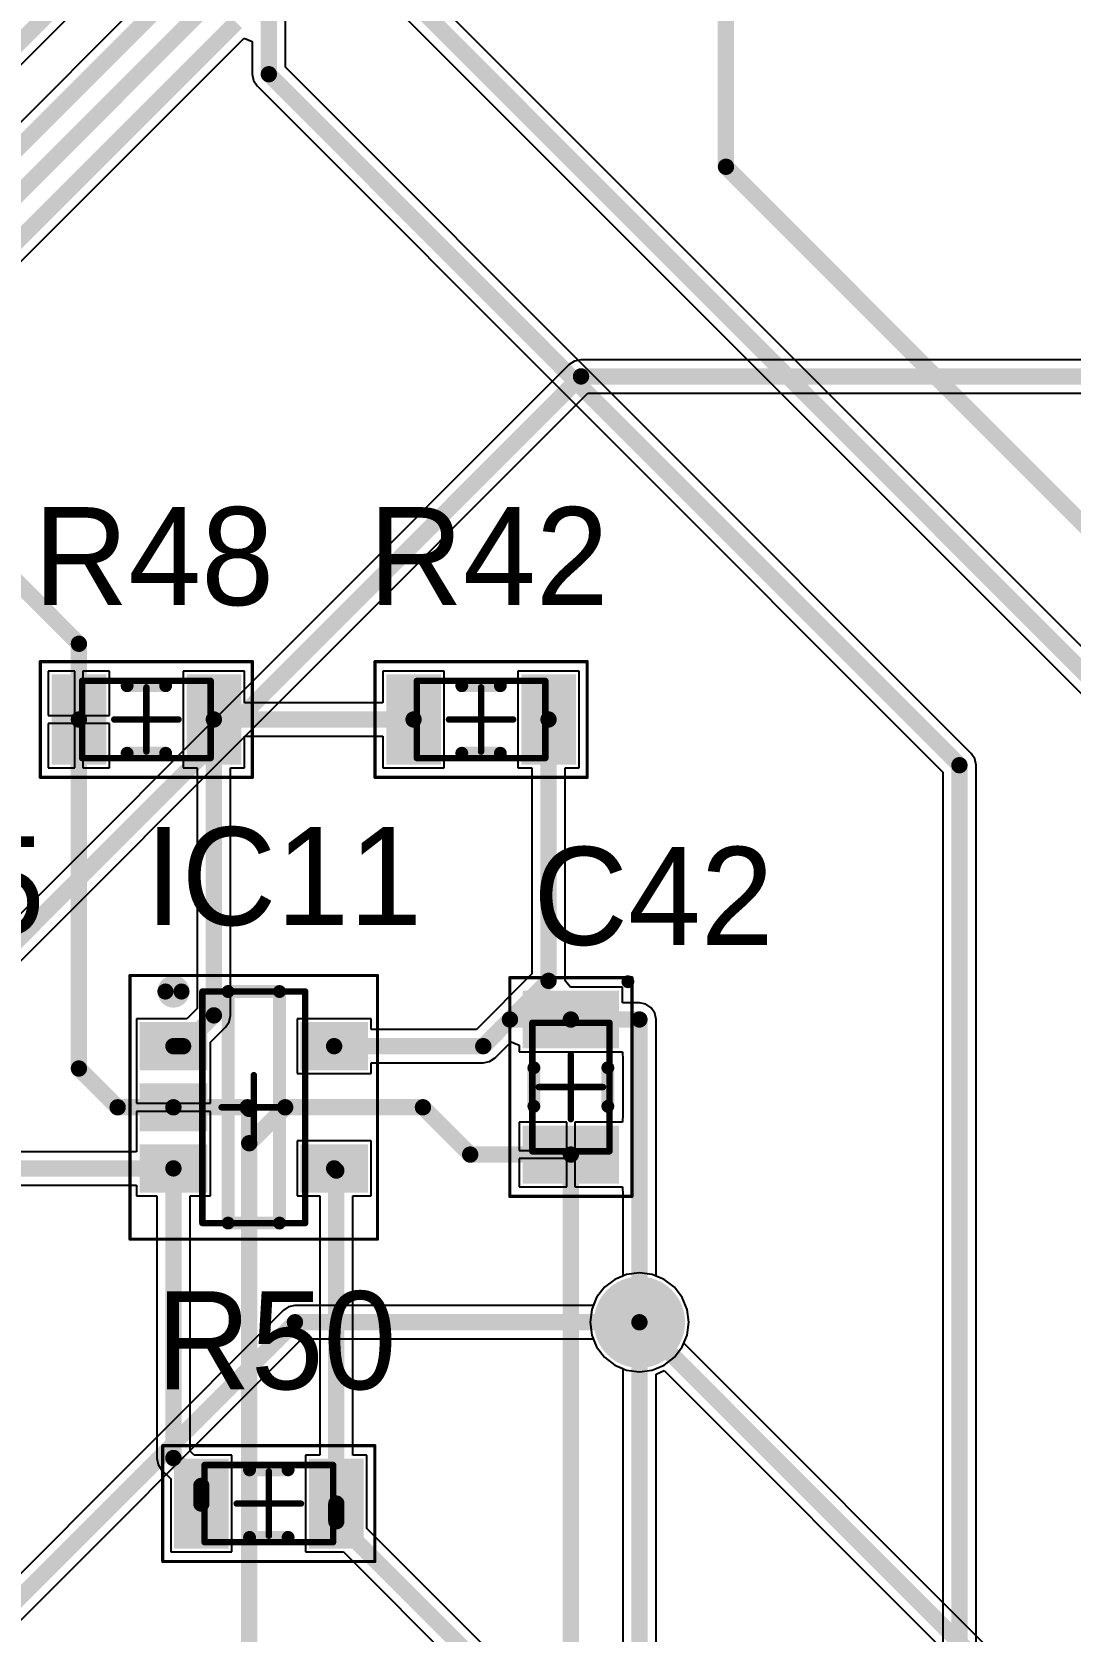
# Model space of a CAD drawing. Header units: millimetres. Extents: x 2.5 to 14.5, y 1.2 to 4.8.
# Drawn here: x 6.385 to 7.021, y 2.162 to 3.141 of the extents above; entities that cross this region are included whole.
import ezdxf

# ---------------------------------------------------------------- set-up
doc = ezdxf.new("R2010")
doc.units = ezdxf.units.MM
doc.header["$MEASUREMENT"] = 0
for name, color, linetype in [('BottomLayer', 5, 'Continuous'), ('BottomSolder', 6, 'Continuous'), ('ConnectLayer', 7, 'Continuous'), ('Mechanical13', 56, 'Continuous'), ('Mechanical15', 56, 'Continuous'), ('MultiLayer', 9, 'Continuous'), ('TopLayer', 1, 'Continuous'), ('TopOverlay', 2, 'Continuous'), ('TopPaste', 8, 'Continuous'), ('TopSolder', 216, 'Continuous'), ('ViaHoleLayer', 16, 'Continuous')]:
    doc.layers.add(name, color=color, linetype=linetype)

# ---------------------------------------------------------------- blocks, each defined once
blk = doc.blocks.new('RESC_0805_2012_51')
at = {"layer": 'Mechanical13', "const_width": 0.00394}
for points in [[(-0.03937, 0.02362), (-0.03937, -0.02362)], [(0.03937, 0.02362), (-0.03937, 0.02362)], [(0.03937, 0.02362), (0.03937, -0.02362)], [(0.03937, -0.02362), (-0.03937, -0.02362)]]:
    blk.add_lwpolyline(points, dxfattribs=at)
at = {"layer": 'Mechanical13', "const_width": 0.00197}
for points in [[(-0.04035, 0.02362, 1), (-0.03839, 0.02362, 1)], [(-0.04035, 0.02362, 1), (-0.03839, 0.02362, 1)], [(0.03839, 0.02362, 1), (0.04035, 0.02362, 1)], [(0.03839, 0.02362, 1), (0.04035, 0.02362, 1)], [(-0.04035, -0.02362, 1), (-0.03839, -0.02362, 1)], [(-0.04035, -0.02362, 1), (-0.03839, -0.02362, 1)], [(0.03839, -0.02362, 1), (0.04035, -0.02362, 1)], [(0.03839, -0.02362, 1), (0.04035, -0.02362, 1)]]:
    blk.add_lwpolyline(points, format="xyb", close=True, dxfattribs=at)
at = {"layer": 'Mechanical15'}
for points, const_width in [([(-0.06496, 0.03543), (-0.06496, -0.03543)], 0.00197), ([(0.06496, 0.03543), (-0.06496, 0.03543)], 0.00197), ([(0.06496, 0.03543), (0.06496, -0.03543)], 0.00197), ([(0, 0.01968), (0, -0.01969)], 0.00394), ([(0.01968, 0), (-0.01969, 0)], 0.00394), ([(0.06496, -0.03543), (-0.06496, -0.03543)], 0.00197)]:
    blk.add_lwpolyline(points, dxfattribs=dict(at, const_width=const_width))
for points, const_width in [([(-0.06545, 0.03543, 1), (-0.06447, 0.03543, 1)], 0.000984), ([(-0.06545, 0.03543, 1), (-0.06447, 0.03543, 1)], 0.000984), ([(0.06447, 0.03543, 1), (0.06545, 0.03543, 1)], 0.000984), ([(0.06447, 0.03543, 1), (0.06545, 0.03543, 1)], 0.000984), ([(-0.00098, 0.01968, 1), (0.00098, 0.01968, 1)], 0.00197), ([(-0.02067, 0, 1), (-0.0187, 0, 1)], 0.00197), ([(0.0187, 0, 1), (0.02067, 0, 1)], 0.00197), ([(-0.00098, -0.01969, 1), (0.00098, -0.01969, 1)], 0.00197), ([(-0.06545, -0.03543, 1), (-0.06447, -0.03543, 1)], 0.000984), ([(-0.06545, -0.03543, 1), (-0.06447, -0.03543, 1)], 0.000984), ([(0.06447, -0.03543, 1), (0.06545, -0.03543, 1)], 0.000984), ([(0.06447, -0.03543, 1), (0.06545, -0.03543, 1)], 0.000984)]:
    blk.add_lwpolyline(points, format="xyb", close=True, dxfattribs=dict(at, const_width=const_width))
at = {"layer": 'TopLayer'}
for points in [[(-0.02756, -0.02461), (-0.02756, 0.02461), (-0.05512, -0.02461), (-0.05512, 0.02461)], [(0.05512, -0.02461), (0.05512, 0.02461), (0.02756, -0.02461), (0.02756, 0.02461)]]:
    blk.add_solid(points, dxfattribs=at)
at = {"layer": 'TopOverlay', "const_width": 0.00787}
for points in [[(0.01181, 0.02067), (-0.01181, 0.02067)], [(0.01181, -0.02067), (-0.01181, -0.02067)]]:
    blk.add_lwpolyline(points, dxfattribs=at)
at = {"layer": 'TopOverlay', "const_width": 0.00394}
for points in [[(-0.01378, 0.02067, 1), (-0.00984, 0.02067, 1)], [(0.00984, 0.02067, 1), (0.01378, 0.02067, 1)], [(-0.01378, -0.02067, 1), (-0.00984, -0.02067, 1)], [(0.00984, -0.02067, 1), (0.01378, -0.02067, 1)]]:
    blk.add_lwpolyline(points, format="xyb", close=True, dxfattribs=at)
at = {"layer": 'TopPaste'}
for points in [[(-0.02756, -0.02461), (-0.02756, 0.02461), (-0.05512, -0.02461), (-0.05512, 0.02461)], [(0.05512, -0.02461), (0.05512, 0.02461), (0.02756, -0.02461), (0.02756, 0.02461)]]:
    blk.add_solid(points, dxfattribs=at)
at = {"layer": 'TopSolder'}
for points in [[(-0.02461, -0.02756), (-0.02461, 0.02756), (-0.05807, -0.02756), (-0.05807, 0.02756)], [(0.05807, -0.02756), (0.05807, 0.02756), (0.02461, -0.02756), (0.02461, 0.02756)]]:
    blk.add_solid(points, dxfattribs=at)
blk = doc.blocks.new('RESC_0805_2012_53')
at = {"layer": 'Mechanical13', "const_width": 0.00394}
for points in [[(-0.03937, 0.02362), (-0.03937, -0.02362)], [(0.03937, 0.02362), (-0.03937, 0.02362)], [(0.03937, 0.02362), (0.03937, -0.02362)], [(0.03937, -0.02362), (-0.03937, -0.02362)]]:
    blk.add_lwpolyline(points, dxfattribs=at)
at = {"layer": 'Mechanical13', "const_width": 0.00197}
for points in [[(-0.04035, 0.02362, 1), (-0.03839, 0.02362, 1)], [(-0.04035, 0.02362, 1), (-0.03839, 0.02362, 1)], [(0.03839, 0.02362, 1), (0.04035, 0.02362, 1)], [(0.03839, 0.02362, 1), (0.04035, 0.02362, 1)], [(-0.04035, -0.02362, 1), (-0.03839, -0.02362, 1)], [(-0.04035, -0.02362, 1), (-0.03839, -0.02362, 1)], [(0.03839, -0.02362, 1), (0.04035, -0.02362, 1)], [(0.03839, -0.02362, 1), (0.04035, -0.02362, 1)]]:
    blk.add_lwpolyline(points, format="xyb", close=True, dxfattribs=at)
at = {"layer": 'Mechanical15'}
for points, const_width in [([(-0.06496, 0.03543), (-0.06496, -0.03543)], 0.00197), ([(0.06496, 0.03543), (-0.06496, 0.03543)], 0.00197), ([(0.06496, 0.03543), (0.06496, -0.03543)], 0.00197), ([(0, 0.01968), (0, -0.01969)], 0.00394), ([(0.01968, 0), (-0.01969, 0)], 0.00394), ([(0.06496, -0.03543), (-0.06496, -0.03543)], 0.00197)]:
    blk.add_lwpolyline(points, dxfattribs=dict(at, const_width=const_width))
for points, const_width in [([(-0.06545, 0.03543, 1), (-0.06447, 0.03543, 1)], 0.000984), ([(-0.06545, 0.03543, 1), (-0.06447, 0.03543, 1)], 0.000984), ([(0.06447, 0.03543, 1), (0.06545, 0.03543, 1)], 0.000984), ([(0.06447, 0.03543, 1), (0.06545, 0.03543, 1)], 0.000984), ([(-0.00098, 0.01968, 1), (0.00098, 0.01968, 1)], 0.00197), ([(-0.02067, 0, 1), (-0.0187, 0, 1)], 0.00197), ([(0.0187, 0, 1), (0.02067, 0, 1)], 0.00197), ([(-0.00098, -0.01969, 1), (0.00098, -0.01969, 1)], 0.00197), ([(-0.06545, -0.03543, 1), (-0.06447, -0.03543, 1)], 0.000984), ([(-0.06545, -0.03543, 1), (-0.06447, -0.03543, 1)], 0.000984), ([(0.06447, -0.03543, 1), (0.06545, -0.03543, 1)], 0.000984), ([(0.06447, -0.03543, 1), (0.06545, -0.03543, 1)], 0.000984)]:
    blk.add_lwpolyline(points, format="xyb", close=True, dxfattribs=dict(at, const_width=const_width))
at = {"layer": 'TopLayer'}
for points in [[(-0.02756, -0.02461), (-0.02756, 0.02461), (-0.05512, -0.02461), (-0.05512, 0.02461)], [(0.05512, -0.02461), (0.05512, 0.02461), (0.02756, -0.02461), (0.02756, 0.02461)]]:
    blk.add_solid(points, dxfattribs=at)
at = {"layer": 'TopOverlay', "const_width": 0.00787}
for points in [[(0.01181, 0.02067), (-0.01181, 0.02067)], [(0.01181, -0.02067), (-0.01181, -0.02067)]]:
    blk.add_lwpolyline(points, dxfattribs=at)
at = {"layer": 'TopOverlay', "const_width": 0.00394}
for points in [[(-0.01378, 0.02067, 1), (-0.00984, 0.02067, 1)], [(0.00984, 0.02067, 1), (0.01378, 0.02067, 1)], [(-0.01378, -0.02067, 1), (-0.00984, -0.02067, 1)], [(0.00984, -0.02067, 1), (0.01378, -0.02067, 1)]]:
    blk.add_lwpolyline(points, format="xyb", close=True, dxfattribs=at)
at = {"layer": 'TopPaste'}
for points in [[(-0.02756, -0.02461), (-0.02756, 0.02461), (-0.05512, -0.02461), (-0.05512, 0.02461)], [(0.05512, -0.02461), (0.05512, 0.02461), (0.02756, -0.02461), (0.02756, 0.02461)]]:
    blk.add_solid(points, dxfattribs=at)
at = {"layer": 'TopSolder'}
for points in [[(-0.02461, -0.02756), (-0.02461, 0.02756), (-0.05807, -0.02756), (-0.05807, 0.02756)], [(0.05807, -0.02756), (0.05807, 0.02756), (0.02461, -0.02756), (0.02461, 0.02756)]]:
    blk.add_solid(points, dxfattribs=at)
blk = doc.blocks.new('RESC_0805_2012_59')
at = {"layer": 'Mechanical13', "const_width": 0.00394}
for points in [[(-0.03937, 0.02362), (-0.03937, -0.02362)], [(0.03937, 0.02362), (-0.03937, 0.02362)], [(0.03937, 0.02362), (0.03937, -0.02362)], [(0.03937, -0.02362), (-0.03937, -0.02362)]]:
    blk.add_lwpolyline(points, dxfattribs=at)
at = {"layer": 'Mechanical13', "const_width": 0.00197}
for points in [[(-0.04035, 0.02362, 1), (-0.03839, 0.02362, 1)], [(-0.04035, 0.02362, 1), (-0.03839, 0.02362, 1)], [(0.03839, 0.02362, 1), (0.04035, 0.02362, 1)], [(0.03839, 0.02362, 1), (0.04035, 0.02362, 1)], [(-0.04035, -0.02362, 1), (-0.03839, -0.02362, 1)], [(-0.04035, -0.02362, 1), (-0.03839, -0.02362, 1)], [(0.03839, -0.02362, 1), (0.04035, -0.02362, 1)], [(0.03839, -0.02362, 1), (0.04035, -0.02362, 1)]]:
    blk.add_lwpolyline(points, format="xyb", close=True, dxfattribs=at)
at = {"layer": 'Mechanical15'}
for points, const_width in [([(-0.06496, 0.03543), (-0.06496, -0.03543)], 0.00197), ([(0.06496, 0.03543), (-0.06496, 0.03543)], 0.00197), ([(0.06496, 0.03543), (0.06496, -0.03543)], 0.00197), ([(0, 0.01968), (0, -0.01969)], 0.00394), ([(0.01968, 0), (-0.01969, 0)], 0.00394), ([(0.06496, -0.03543), (-0.06496, -0.03543)], 0.00197)]:
    blk.add_lwpolyline(points, dxfattribs=dict(at, const_width=const_width))
for points, const_width in [([(-0.06545, 0.03543, 1), (-0.06447, 0.03543, 1)], 0.000984), ([(-0.06545, 0.03543, 1), (-0.06447, 0.03543, 1)], 0.000984), ([(0.06447, 0.03543, 1), (0.06545, 0.03543, 1)], 0.000984), ([(0.06447, 0.03543, 1), (0.06545, 0.03543, 1)], 0.000984), ([(-0.00098, 0.01968, 1), (0.00098, 0.01968, 1)], 0.00197), ([(-0.02067, 0, 1), (-0.0187, 0, 1)], 0.00197), ([(0.0187, 0, 1), (0.02067, 0, 1)], 0.00197), ([(-0.00098, -0.01969, 1), (0.00098, -0.01969, 1)], 0.00197), ([(-0.06545, -0.03543, 1), (-0.06447, -0.03543, 1)], 0.000984), ([(-0.06545, -0.03543, 1), (-0.06447, -0.03543, 1)], 0.000984), ([(0.06447, -0.03543, 1), (0.06545, -0.03543, 1)], 0.000984), ([(0.06447, -0.03543, 1), (0.06545, -0.03543, 1)], 0.000984)]:
    blk.add_lwpolyline(points, format="xyb", close=True, dxfattribs=dict(at, const_width=const_width))
at = {"layer": 'TopLayer'}
for points in [[(-0.02756, -0.02461), (-0.02756, 0.02461), (-0.05512, -0.02461), (-0.05512, 0.02461)], [(0.05512, -0.02461), (0.05512, 0.02461), (0.02756, -0.02461), (0.02756, 0.02461)]]:
    blk.add_solid(points, dxfattribs=at)
at = {"layer": 'TopOverlay', "const_width": 0.00787}
for points in [[(0.01181, 0.02067), (-0.01181, 0.02067)], [(0.01181, -0.02067), (-0.01181, -0.02067)]]:
    blk.add_lwpolyline(points, dxfattribs=at)
at = {"layer": 'TopOverlay', "const_width": 0.00394}
for points in [[(-0.01378, 0.02067, 1), (-0.00984, 0.02067, 1)], [(0.00984, 0.02067, 1), (0.01378, 0.02067, 1)], [(-0.01378, -0.02067, 1), (-0.00984, -0.02067, 1)], [(0.00984, -0.02067, 1), (0.01378, -0.02067, 1)]]:
    blk.add_lwpolyline(points, format="xyb", close=True, dxfattribs=at)
at = {"layer": 'TopPaste'}
for points in [[(-0.02756, -0.02461), (-0.02756, 0.02461), (-0.05512, -0.02461), (-0.05512, 0.02461)], [(0.05512, -0.02461), (0.05512, 0.02461), (0.02756, -0.02461), (0.02756, 0.02461)]]:
    blk.add_solid(points, dxfattribs=at)
at = {"layer": 'TopSolder'}
for points in [[(-0.02461, -0.02756), (-0.02461, 0.02756), (-0.05807, -0.02756), (-0.05807, 0.02756)], [(0.05807, -0.02756), (0.05807, 0.02756), (0.02461, -0.02756), (0.02461, 0.02756)]]:
    blk.add_solid(points, dxfattribs=at)
blk = doc.blocks.new('SOT95P245X110_5N_130')
at = {"layer": 'Mechanical13', "const_width": 0.00394}
for points in [[(-0.0315, 0.07087), (0.0315, 0.07087)], [(-0.0315, -0.07087), (-0.0315, 0.07087)], [(0.0315, -0.07087), (0.0315, 0.07087)], [(-0.0315, -0.07087), (0.0315, -0.07087)]]:
    blk.add_lwpolyline(points, dxfattribs=at)
at = {"layer": 'Mechanical13', "const_width": 0.00197}
for points in [[(-0.03248, 0.07087, 1), (-0.03051, 0.07087, 1)], [(-0.03248, 0.07087, 1), (-0.03051, 0.07087, 1)], [(0.03051, 0.07087, 1), (0.03248, 0.07087, 1)], [(0.03051, 0.07087, 1), (0.03248, 0.07087, 1)], [(-0.03248, -0.07087, 1), (-0.03051, -0.07087, 1)], [(-0.03248, -0.07087, 1), (-0.03051, -0.07087, 1)], [(0.03051, -0.07087, 1), (0.03248, -0.07087, 1)], [(0.03051, -0.07087, 1), (0.03248, -0.07087, 1)]]:
    blk.add_lwpolyline(points, format="xyb", close=True, dxfattribs=at)
at = {"layer": 'Mechanical15'}
for points, const_width in [([(-0.07579, 0.08071), (0.07579, 0.08071)], 0.00197), ([(-0.07579, -0.08071), (-0.07579, 0.08071)], 0.00197), ([(0.07579, -0.08071), (0.07579, 0.08071)], 0.00197), ([(0, -0.01968), (0, 0.01969)], 0.00394), ([(-0.01969, 0), (0.01968, 0)], 0.00394), ([(-0.07579, -0.08071), (0.07579, -0.08071)], 0.00197)]:
    blk.add_lwpolyline(points, dxfattribs=dict(at, const_width=const_width))
for points, const_width in [([(-0.07628, 0.08071, 1), (-0.0753, 0.08071, 1)], 0.000984), ([(-0.07628, 0.08071, 1), (-0.0753, 0.08071, 1)], 0.000984), ([(0.07529, 0.08071, 1), (0.07628, 0.08071, 1)], 0.000984), ([(0.07529, 0.08071, 1), (0.07628, 0.08071, 1)], 0.000984), ([(-0.00098, 0.01969, 1), (0.00098, 0.01969, 1)], 0.00197), ([(-0.02067, 0, 1), (-0.0187, 0, 1)], 0.00197), ([(0.0187, 0, 1), (0.02067, 0, 1)], 0.00197), ([(-0.00098, -0.01968, 1), (0.00098, -0.01968, 1)], 0.00197), ([(-0.07628, -0.08071, 1), (-0.0753, -0.08071, 1)], 0.000984), ([(-0.07628, -0.08071, 1), (-0.0753, -0.08071, 1)], 0.000984), ([(0.07529, -0.08071, 1), (0.07628, -0.08071, 1)], 0.000984), ([(0.07529, -0.08071, 1), (0.07628, -0.08071, 1)], 0.000984)]:
    blk.add_lwpolyline(points, format="xyb", close=True, dxfattribs=dict(at, const_width=const_width))
at = {"layer": 'TopLayer'}
for points in [[(-0.0315, 0.02559), (-0.0315, 0.04921), (-0.06693, 0.02559), (-0.06693, 0.04921)], [(0.06693, 0.02559), (0.06693, 0.04921), (0.0315, 0.02559), (0.0315, 0.04921)], [(-0.0315, -0.01181), (-0.0315, 0.01181), (-0.06693, -0.01181), (-0.06693, 0.01181)], [(-0.0315, -0.04921), (-0.0315, -0.02559), (-0.06693, -0.04921), (-0.06693, -0.02559)], [(0.06693, -0.04921), (0.06693, -0.02559), (0.0315, -0.04921), (0.0315, -0.02559)]]:
    blk.add_solid(points, dxfattribs=at)
at = {"layer": 'TopOverlay'}
for points, const_width in [([(-0.04429, 0.07087, 1), (-0.05413, 0.07087, 1)], 0.00984), ([(-0.05659, 0.07087, 1), (-0.05167, 0.07087, 1)], 0.00492), ([(-0.04675, 0.07087, 1), (-0.04183, 0.07087, 1)], 0.00492), ([(-0.01772, 0.07087, 1), (-0.01378, 0.07087, 1)], 0.00394), ([(-0.01772, 0.07087, 1), (-0.01378, 0.07087, 1)], 0.00394), ([(0.01378, 0.07087, 1), (0.01772, 0.07087, 1)], 0.00394), ([(0.01378, 0.07087, 1), (0.01772, 0.07087, 1)], 0.00394), ([(-0.01772, -0.07087, 1), (-0.01378, -0.07087, 1)], 0.00394), ([(-0.01772, -0.07087, 1), (-0.01378, -0.07087, 1)], 0.00394), ([(0.01378, -0.07087, 1), (0.01772, -0.07087, 1)], 0.00394), ([(0.01378, -0.07087, 1), (0.01772, -0.07087, 1)], 0.00394)]:
    blk.add_lwpolyline(points, format="xyb", close=True, dxfattribs=dict(at, const_width=const_width))
at = {"layer": 'TopOverlay', "const_width": 0.00787}
for points in [[(-0.01575, -0.07087), (-0.01575, 0.07087)], [(-0.01575, 0.07087), (0.01575, 0.07087)], [(0.01575, -0.07087), (0.01575, 0.07087)], [(-0.01575, -0.07087), (0.01575, -0.07087)]]:
    blk.add_lwpolyline(points, dxfattribs=at)
at = {"layer": 'TopPaste'}
for points in [[(-0.0315, 0.02559), (-0.0315, 0.04921), (-0.06693, 0.02559), (-0.06693, 0.04921)], [(0.06693, 0.02559), (0.06693, 0.04921), (0.0315, 0.02559), (0.0315, 0.04921)], [(-0.0315, -0.01181), (-0.0315, 0.01181), (-0.06693, -0.01181), (-0.06693, 0.01181)], [(-0.0315, -0.04921), (-0.0315, -0.02559), (-0.06693, -0.04921), (-0.06693, -0.02559)], [(0.06693, -0.04921), (0.06693, -0.02559), (0.0315, -0.04921), (0.0315, -0.02559)]]:
    blk.add_solid(points, dxfattribs=at)
at = {"layer": 'TopSolder'}
for points in [[(-0.02854, 0.02264), (-0.02854, 0.05217), (-0.06988, 0.02264), (-0.06988, 0.05217)], [(0.06988, 0.02264), (0.06988, 0.05217), (0.02854, 0.02264), (0.02854, 0.05217)], [(-0.02854, -0.01476), (-0.02854, 0.01476), (-0.06988, -0.01476), (-0.06988, 0.01476)], [(-0.02854, -0.05217), (-0.02854, -0.02264), (-0.06988, -0.05217), (-0.06988, -0.02264)], [(0.06988, -0.05217), (0.06988, -0.02264), (0.02854, -0.05217), (0.02854, -0.02264)]]:
    blk.add_solid(points, dxfattribs=at)
blk = doc.blocks.new('CAPCP2012X06N_163')
at = {"layer": 'Mechanical13', "const_width": 0.00394}
for points in [[(-0.03937, -0.02362), (-0.03937, 0.02362)], [(0.03937, 0.02362), (-0.03937, 0.02362)], [(0.03937, -0.02362), (0.03937, 0.02362)], [(0.03937, -0.02362), (-0.03937, -0.02362)]]:
    blk.add_lwpolyline(points, dxfattribs=at)
at = {"layer": 'Mechanical13', "const_width": 0.00197}
for points in [[(-0.04035, 0.02362, 1), (-0.03839, 0.02362, 1)], [(-0.04035, 0.02362, 1), (-0.03839, 0.02362, 1)], [(0.03839, 0.02362, 1), (0.04035, 0.02362, 1)], [(0.03839, 0.02362, 1), (0.04035, 0.02362, 1)], [(-0.04035, -0.02362, 1), (-0.03839, -0.02362, 1)], [(-0.04035, -0.02362, 1), (-0.03839, -0.02362, 1)], [(0.03839, -0.02362, 1), (0.04035, -0.02362, 1)], [(0.03839, -0.02362, 1), (0.04035, -0.02362, 1)]]:
    blk.add_lwpolyline(points, format="xyb", close=True, dxfattribs=at)
at = {"layer": 'Mechanical15'}
for points, const_width in [([(-0.06693, -0.0374), (-0.06693, 0.0374)], 0.00197), ([(0.06693, 0.0374), (-0.06693, 0.0374)], 0.00197), ([(0.06693, -0.0374), (0.06693, 0.0374)], 0.00197), ([(0, -0.01968), (0, 0.01969)], 0.00394), ([(0.01968, 0), (-0.01969, 0)], 0.00394), ([(0.06693, -0.0374), (-0.06693, -0.0374)], 0.00197)]:
    blk.add_lwpolyline(points, dxfattribs=dict(at, const_width=const_width))
for points, const_width in [([(-0.06742, 0.0374, 1), (-0.06644, 0.0374, 1)], 0.000984), ([(-0.06742, 0.0374, 1), (-0.06644, 0.0374, 1)], 0.000984), ([(0.06644, 0.0374, 1), (0.06742, 0.0374, 1)], 0.000984), ([(0.06644, 0.0374, 1), (0.06742, 0.0374, 1)], 0.000984), ([(-0.00098, 0.01969, 1), (0.00098, 0.01969, 1)], 0.00197), ([(-0.02067, 0, 1), (-0.0187, 0, 1)], 0.00197), ([(0.0187, 0, 1), (0.02067, 0, 1)], 0.00197), ([(-0.00098, -0.01968, 1), (0.00098, -0.01968, 1)], 0.00197), ([(-0.06742, -0.0374, 1), (-0.06644, -0.0374, 1)], 0.000984), ([(-0.06742, -0.0374, 1), (-0.06644, -0.0374, 1)], 0.000984), ([(0.06644, -0.0374, 1), (0.06742, -0.0374, 1)], 0.000984), ([(0.06644, -0.0374, 1), (0.06742, -0.0374, 1)], 0.000984)]:
    blk.add_lwpolyline(points, format="xyb", close=True, dxfattribs=dict(at, const_width=const_width))
at = {"layer": 'TopLayer'}
for points in [[(-0.02657, -0.02657), (-0.02657, 0.02657), (-0.0561, -0.02657), (-0.0561, 0.02657)], [(0.0561, -0.02657), (0.0561, 0.02657), (0.02657, -0.02657), (0.02657, 0.02657)]]:
    blk.add_solid(points, dxfattribs=at)
at = {"layer": 'TopOverlay'}
for points, const_width in [([(-0.06249, 0.03493, 1), (-0.06642, 0.03493, 1)], 0.00394), ([(-0.06741, 0.03493, 1), (-0.06544, 0.03493, 1)], 0.00197), ([(-0.06347, 0.03493, 1), (-0.0615, 0.03493, 1)], 0.00197), ([(-0.01378, 0.02264, 1), (-0.00984, 0.02264, 1)], 0.00394), ([(0.00984, 0.02264, 1), (0.01378, 0.02264, 1)], 0.00394), ([(-0.01378, -0.02264, 1), (-0.00984, -0.02264, 1)], 0.00394), ([(0.00984, -0.02264, 1), (0.01378, -0.02264, 1)], 0.00394)]:
    blk.add_lwpolyline(points, format="xyb", close=True, dxfattribs=dict(at, const_width=const_width))
at = {"layer": 'TopOverlay', "const_width": 0.00787}
for points in [[(0.01181, 0.02264), (-0.01181, 0.02264)], [(0.01181, -0.02264), (-0.01181, -0.02264)]]:
    blk.add_lwpolyline(points, dxfattribs=at)
at = {"layer": 'TopPaste'}
for points in [[(-0.02657, -0.02657), (-0.02657, 0.02657), (-0.0561, -0.02657), (-0.0561, 0.02657)], [(0.0561, -0.02657), (0.0561, 0.02657), (0.02657, -0.02657), (0.02657, 0.02657)]]:
    blk.add_solid(points, dxfattribs=at)
at = {"layer": 'TopSolder'}
for points in [[(-0.02362, -0.02953), (-0.02362, 0.02953), (-0.05905, -0.02953), (-0.05905, 0.02953)], [(0.05905, -0.02953), (0.05905, 0.02953), (0.02362, -0.02953), (0.02362, 0.02953)]]:
    blk.add_solid(points, dxfattribs=at)

msp = doc.modelspace()

# ---------------------------------------------------------------- linework, layer by layer
at = {"layer": 'BottomLayer', "const_width": 0.01}
for points in [[(5.88123, 2.09), (6.72123, 2.93)], [(6.72123, 2.93), (9.506, 2.93)], [(5.82, 1.625), (6.546, 2.351)], [(6.546, 2.351), (6.757, 2.351)], [(6.757, 1.86068), (6.757, 2.351)], [(6.757, 2.351), (7.303, 1.805)]]:
    msp.add_lwpolyline(points, dxfattribs=at)
at = {"layer": 'BottomLayer'}
for points, const_width in [([(6.71873, 2.93, 1), (6.72373, 2.93, 1)], 0.005), ([(6.71873, 2.93, 1), (6.72373, 2.93, 1)], 0.005), ([(6.7445, 2.351, 1), (6.7695, 2.351, 1)], 0.025), ([(6.5435, 2.351, 1), (6.5485, 2.351, 1)], 0.005), ([(6.5435, 2.351, 1), (6.5485, 2.351, 1)], 0.005), ([(6.7545, 2.351, 1), (6.7595, 2.351, 1)], 0.005), ([(6.7545, 2.351, 1), (6.7595, 2.351, 1)], 0.005), ([(6.7545, 2.351, 1), (6.7595, 2.351, 1)], 0.005)]:
    msp.add_lwpolyline(points, format="xyb", close=True, dxfattribs=dict(at, const_width=const_width))
at = {"layer": 'BottomSolder', "const_width": 0.02795}
msp.add_lwpolyline([(6.74302, 2.351, 1), (6.77098, 2.351, 1)], format="xyb", close=True, dxfattribs=at)
at = {"layer": 'ConnectLayer'}
for p, q in [((7.06481, 2.72744), (6.56059, 3.23167)), ((6.5402, 3.11922), (6.5402, 3.21615)), ((6.5452, 3.21822), (7.05039, 2.71302)), ((6.0852, 2.82796), (6.43721, 3.17998)), ((6.4598, 3.16751), (6.10779, 2.81549)), ((6.24059, 2.86289), (6.5148, 3.1371)), ((6.5148, 3.1371), (6.5198, 3.13503)), ((6.5198, 3.13503), (6.5198, 3.115)), ((6.5198, 3.115), (6.52058, 3.1111)), ((6.96021, 2.69921), (6.5402, 3.11922)), ((6.52058, 3.1111), (6.52279, 3.10779)), ((6.52279, 3.10779), (6.9428, 2.68778)), ((6.71402, 2.93721), (5.877, 2.1002)), ((6.71732, 2.93942), (6.71402, 2.93721)), ((6.72123, 2.9402), (6.71732, 2.93942)), ((9.50178, 2.9402), (6.72123, 2.9402)), ((5.88844, 2.08279), (6.72545, 2.9198)), ((6.72545, 2.9198), (9.41735, 2.9198)), ((6.41116, 2.74961), (6.39488, 2.74961)), ((6.39488, 2.74961), (6.39488, 2.7225)), ((6.41116, 2.7225), (6.41116, 2.74961)), ((6.43244, 2.74961), (6.41616, 2.74961)), ((6.41616, 2.74961), (6.41616, 2.7225)), ((6.43244, 2.7225), (6.43244, 2.74961)), ((6.51512, 2.74961), (6.47756, 2.74961)), ((6.47756, 2.74961), (6.47756, 2.69039)), ((6.51512, 2.7302), (6.51512, 2.74961)), ((6.63744, 2.74961), (6.59988, 2.74961)), ((6.59988, 2.74961), (6.59988, 2.7302)), ((6.63744, 2.69039), (6.63744, 2.74961)), ((6.72012, 2.74961), (6.68256, 2.74961)), ((6.68256, 2.74961), (6.68256, 2.69039)), ((6.72012, 2.69039), (6.72012, 2.74961)), ((6.39488, 2.7225), (6.41116, 2.7225)), ((6.41616, 2.7225), (6.43244, 2.7225)), ((6.59988, 2.7302), (6.51512, 2.7302)), ((6.41116, 2.7175), (6.39488, 2.7175)), ((6.39488, 2.7175), (6.39488, 2.69039)), ((6.41116, 2.69039), (6.41116, 2.7175)), ((6.43244, 2.7175), (6.41616, 2.7175)), ((6.41616, 2.7175), (6.41616, 2.69039)), ((6.43244, 2.69039), (6.43244, 2.7175)), ((6.51512, 2.69039), (6.51512, 2.7098)), ((6.51512, 2.7098), (6.59988, 2.7098)), ((6.59988, 2.7098), (6.59988, 2.69039)), ((6.96242, 2.6959), (6.96021, 2.69921)), ((6.9632, 2.692), (6.96242, 2.6959)), ((6.9632, 1.98622), (6.9632, 2.692)), ((6.39488, 2.69039), (6.41116, 2.69039)), ((6.41616, 2.69039), (6.43244, 2.69039)), ((6.47756, 2.69039), (6.48614, 2.69039)), ((6.48614, 2.69039), (6.48614, 2.54308)), ((6.50653, 2.53886), (6.50653, 2.69039)), ((6.50653, 2.69039), (6.51512, 2.69039)), ((6.59988, 2.69039), (6.63744, 2.69039)), ((6.68256, 2.69039), (6.69114, 2.69039)), ((6.69114, 2.69039), (6.69114, 2.56422)), ((6.71153, 2.56), (6.71153, 2.69039)), ((6.71153, 2.69039), (6.72012, 2.69039)), ((6.9428, 2.68778), (6.9428, 1.982)), ((6.69114, 2.56422), (6.65711, 2.5302)), ((6.71153, 2.55997), (6.71153, 2.56)), ((6.7147, 2.5561), (6.71153, 2.55997)), ((6.74657, 2.5561), (6.7147, 2.5561)), ((6.74657, 2.54653), (6.74657, 2.5561)), ((6.757, 2.54653), (6.74657, 2.54653)), ((6.7609, 2.54576), (6.757, 2.54653)), ((6.76421, 2.54355), (6.7609, 2.54576)), ((6.47987, 2.53681), (6.44886, 2.53681)), ((6.44886, 2.53681), (6.44886, 2.50441)), ((6.48614, 2.54308), (6.47987, 2.53681)), ((6.50576, 2.53496), (6.50653, 2.53886)), ((6.59272, 2.53681), (6.54728, 2.53681)), ((6.54728, 2.53681), (6.54728, 2.50319)), ((6.59272, 2.5302), (6.59272, 2.53681)), ((6.76642, 2.54024), (6.76421, 2.54355)), ((6.7672, 2.53634), (6.76642, 2.54024)), ((6.7672, 2.37925), (6.7672, 2.53634)), ((6.49429, 2.52239), (6.50355, 2.53165)), ((6.50355, 2.53165), (6.50576, 2.53496)), ((6.65711, 2.5302), (6.59272, 2.5302)), ((6.49429, 2.50441), (6.49429, 2.52239)), ((6.66855, 2.51279), (6.67843, 2.52267)), ((6.67843, 2.52267), (6.68343, 2.5206)), ((6.68343, 2.5206), (6.68343, 2.51657)), ((6.68343, 2.51657), (6.74657, 2.51657)), ((6.74657, 2.51657), (6.7468, 2.51167)), ((6.59272, 2.50319), (6.59272, 2.5098)), ((6.59272, 2.5098), (6.66134, 2.5098)), ((6.66134, 2.5098), (6.66524, 2.51058)), ((6.66524, 2.51058), (6.66855, 2.51279)), ((6.7468, 2.51167), (6.7468, 2.47833)), ((6.44886, 2.50441), (6.44886, 2.50319)), ((6.44886, 2.50319), (6.44886, 2.49941)), ((6.44886, 2.49941), (6.44886, 2.49819)), ((6.44886, 2.49819), (6.44886, 2.4851)), ((6.49429, 2.50319), (6.49429, 2.50441)), ((6.49429, 2.49941), (6.49429, 2.50319)), ((6.49429, 2.49819), (6.49429, 2.49941)), ((6.49429, 2.4851), (6.49429, 2.49819)), ((6.54728, 2.50319), (6.59272, 2.50319)), ((6.44886, 2.4851), (6.47157, 2.4851)), ((6.47157, 2.4801), (6.44886, 2.4801)), ((6.44886, 2.4801), (6.44886, 2.46701)), ((6.47157, 2.4851), (6.49429, 2.4851)), ((6.49429, 2.4801), (6.47157, 2.4801)), ((6.49429, 2.46701), (6.49429, 2.4801)), ((6.7468, 2.47833), (6.74657, 2.47343)), ((6.44886, 2.46701), (6.44886, 2.46579)), ((6.49429, 2.46579), (6.49429, 2.46701)), ((6.7125, 2.47343), (6.68343, 2.47343)), ((6.68343, 2.47343), (6.68343, 2.45616)), ((6.7125, 2.45616), (6.7125, 2.47343)), ((6.7418, 2.47343), (6.7175, 2.47343)), ((6.7175, 2.47343), (6.7175, 2.45366)), ((6.74657, 2.47343), (6.7418, 2.47343)), ((6.44886, 2.46579), (6.44886, 2.46201)), ((6.44886, 2.46201), (6.44886, 2.46079)), ((6.44886, 2.46079), (6.44886, 2.45539)), ((6.49429, 2.46201), (6.49429, 2.46579)), ((6.49429, 2.46079), (6.49429, 2.46201)), ((6.49429, 2.42839), (6.49429, 2.46079)), ((6.59272, 2.46201), (6.54728, 2.46201)), ((6.54728, 2.46201), (6.54728, 2.42839)), ((6.59272, 2.42839), (6.59272, 2.46201)), ((6.44886, 2.45539), (6.30461, 2.45539)), ((6.68343, 2.45616), (6.7125, 2.45616)), ((6.7125, 2.45116), (6.68343, 2.45116)), ((6.68343, 2.45116), (6.68343, 2.4339)), ((6.7125, 2.4339), (6.7125, 2.45116)), ((6.7175, 2.45366), (6.7175, 2.4339)), ((6.30461, 2.435), (6.44886, 2.435)), ((6.44886, 2.435), (6.44886, 2.42839)), ((6.44886, 2.42839), (6.46138, 2.42839)), ((6.46138, 2.42839), (6.46138, 2.26791)), ((6.48177, 2.27214), (6.48177, 2.42839)), ((6.48177, 2.42839), (6.49429, 2.42839)), ((6.54728, 2.42839), (6.56114, 2.42839)), ((6.56114, 2.42839), (6.56114, 2.26961)), ((6.58153, 2.26961), (6.58153, 2.42839)), ((6.58153, 2.42839), (6.59272, 2.42839)), ((6.68343, 2.4339), (6.7125, 2.4339)), ((6.7175, 2.4339), (6.74657, 2.4339)), ((6.74657, 2.4339), (6.7468, 2.42899)), ((6.7468, 2.42899), (6.7468, 2.37925)), ((6.74917, 2.38023), (6.74187, 2.37721)), ((6.7468, 2.37925), (6.74187, 2.37721)), ((6.757, 2.38126), (6.74917, 2.38023)), ((6.76483, 2.38023), (6.757, 2.38126)), ((6.77213, 2.37721), (6.76483, 2.38023)), ((6.77213, 2.37721), (6.7672, 2.37925)), ((6.7356, 2.3724), (6.73079, 2.36613)), ((6.7356, 2.3724), (6.73079, 2.36613)), ((6.74187, 2.37721), (6.7356, 2.3724)), ((6.74187, 2.37721), (6.7356, 2.3724)), ((6.7784, 2.3724), (6.77213, 2.37721)), ((6.7784, 2.3724), (6.77213, 2.37721)), ((6.7832, 2.36613), (6.7784, 2.3724)), ((6.7832, 2.36613), (6.7784, 2.3724)), ((6.5421, 2.36042), (6.53879, 2.35821)), ((6.546, 2.3612), (6.5421, 2.36042)), ((6.72875, 2.3612), (6.546, 2.3612)), ((6.73079, 2.36613), (6.72777, 2.35883)), ((6.73079, 2.36613), (6.72875, 2.3612)), ((6.78623, 2.35883), (6.7832, 2.36613)), ((6.78623, 2.35883), (6.7832, 2.36613)), ((6.53879, 2.35821), (5.83623, 1.65565)), ((6.72777, 2.35883), (6.72674, 2.351)), ((6.72674, 2.351), (6.72777, 2.34317)), ((6.78726, 2.351), (6.78623, 2.35883)), ((6.78726, 2.351), (6.78623, 2.35883)), ((6.78623, 2.34317), (6.78726, 2.351)), ((6.78623, 2.34317), (6.78726, 2.351)), ((5.85065, 1.64123), (6.55022, 2.3408)), ((6.55022, 2.3408), (6.72875, 2.3408)), ((6.72777, 2.34317), (6.73079, 2.33587)), ((6.72875, 2.3408), (6.73079, 2.33587)), ((6.7832, 2.33587), (6.78623, 2.34317)), ((6.78418, 2.33823), (6.78623, 2.34317)), ((6.73079, 2.33587), (6.7356, 2.3296)), ((6.73079, 2.33587), (6.7356, 2.3296)), ((6.7784, 2.3296), (6.7832, 2.33587)), ((7.29023, 1.83218), (6.78418, 2.33823)), ((6.7356, 2.3296), (6.74187, 2.32479)), ((6.7356, 2.3296), (6.74187, 2.32479)), ((6.74187, 2.32479), (6.7468, 2.32275)), ((6.74187, 2.32479), (6.74917, 2.32177)), ((6.7468, 2.32275), (6.7468, 1.88892)), ((6.74917, 2.32177), (6.757, 2.32074)), ((6.757, 2.32074), (6.76483, 2.32177)), ((6.76483, 2.32177), (6.77213, 2.32479)), ((6.7672, 2.31931), (6.7722, 2.32138)), ((6.77213, 2.32479), (6.7784, 2.3296)), ((6.7722, 2.32138), (7.27582, 1.81777)), ((6.7672, 1.88892), (6.7672, 2.31931)), ((6.4843, 2.26961), (6.48177, 2.27214)), ((6.46138, 2.26791), (6.46215, 2.26401)), ((6.46215, 2.26401), (6.46436, 2.2607)), ((6.50744, 2.26961), (6.4843, 2.26961)), ((6.50744, 2.21039), (6.50744, 2.26961)), ((6.56114, 2.26961), (6.55256, 2.26961)), ((6.55256, 2.26961), (6.55256, 2.21039)), ((6.59012, 2.26961), (6.58153, 2.26961)), ((6.59012, 2.22481), (6.59012, 2.26961)), ((6.46436, 2.2607), (6.46988, 2.25519)), ((6.46988, 2.25519), (6.46988, 2.21039)), ((6.80733, 2.0076), (6.59012, 2.22481)), ((6.46988, 2.21039), (6.50744, 2.21039)), ((6.55256, 2.21039), (6.5757, 2.21039)), ((6.5757, 2.21039), (6.78992, 1.99617))]:
    msp.add_line(p, q, dxfattribs=at)
at = {"layer": 'MultiLayer', "const_width": 0.025}
msp.add_lwpolyline([(6.7445, 2.351, 1), (6.7695, 2.351, 1)], format="xyb", close=True, dxfattribs=at)
at = {"layer": 'TopLayer', "const_width": 0.01}
for points in [[(6.53, 3.115), (6.53, 3.59)], [(6.81, 3.05834), (6.81, 3.505)], [(6.55039, 3.22744), (7.06917, 2.70866)], [(6.075, 2.83219), (6.43, 3.18719)], [(6.115, 2.80828), (6.47, 3.16328)], [(6.165, 2.83), (6.49, 3.155)], [(6.23039, 2.86711), (6.51, 3.14672)], [(6.53, 3.115), (6.953, 2.692)], [(6.81, 3.05834), (7.077, 2.79134)], [(6.36866, 2.81134), (6.41366, 2.76634)], [(6.41366, 2.72), (6.41366, 2.76634)], [(6.41366, 2.50634), (6.41366, 2.72)], [(6.49634, 2.53886), (6.49634, 2.72)], [(6.49634, 2.72), (6.61866, 2.72)], [(6.70134, 2.56), (6.70134, 2.72)], [(6.953, 1.982), (6.953, 2.692)], [(6.67768, 2.53634), (6.70134, 2.56)], [(6.47748, 2.52), (6.49634, 2.53886)], [(6.66134, 2.52), (6.67768, 2.53634)], [(6.67768, 2.53634), (6.715, 2.53634)], [(6.715, 2.53634), (6.757, 2.53634)], [(6.757, 2.351), (6.757, 2.53634)], [(6.47157, 2.52), (6.47748, 2.52)], [(6.57, 2.52), (6.66134, 2.52)], [(6.41366, 2.50634), (6.4374, 2.4826)], [(6.4374, 2.4826), (6.47157, 2.4826)], [(6.47157, 2.4826), (6.517, 2.4826)], [(6.517, 2.4826), (6.518, 2.4816)], [(6.518, 2.4606), (6.54, 2.4826)], [(6.518, 2.4606), (6.518, 2.4816)], [(6.54, 2.4826), (6.6244, 2.4826)], [(6.6244, 2.4826), (6.65334, 2.45366)], [(6.518, 1.98834), (6.518, 2.4606)], [(6.65334, 2.45366), (6.715, 2.45366)], [(6.715, 2.144), (6.715, 2.45366)], [(6.28153, 2.4452), (6.47157, 2.4452)], [(6.47157, 2.26791), (6.47157, 2.4452)], [(6.57, 2.4452), (6.57134, 2.44386)], [(6.57134, 2.24), (6.57134, 2.44386)], [(6.47157, 2.26791), (6.48866, 2.25083)], [(6.48866, 2.24), (6.48866, 2.25083)], [(6.57134, 2.22917), (6.57134, 2.24)], [(6.57134, 2.22917), (6.80012, 2.00039)]]:
    msp.add_lwpolyline(points, dxfattribs=at)
at = {"layer": 'TopLayer'}
for points, const_width in [([(6.5275, 3.115, 1), (6.5325, 3.115, 1)], 0.005), ([(6.5275, 3.115, 1), (6.5325, 3.115, 1)], 0.005), ([(6.8075, 3.05834, 1), (6.8125, 3.05834, 1)], 0.005), ([(6.8075, 3.05834, 1), (6.8125, 3.05834, 1)], 0.005), ([(6.41116, 2.76634, 1), (6.41616, 2.76634, 1)], 0.005), ([(6.41116, 2.76634, 1), (6.41616, 2.76634, 1)], 0.005), ([(6.41116, 2.72, 1), (6.41616, 2.72, 1)], 0.005), ([(6.41116, 2.72, 1), (6.41616, 2.72, 1)], 0.005), ([(6.49384, 2.72, 1), (6.49884, 2.72, 1)], 0.005), ([(6.49384, 2.72, 1), (6.49884, 2.72, 1)], 0.005), ([(6.61616, 2.72, 1), (6.62116, 2.72, 1)], 0.005), ([(6.69884, 2.72, 1), (6.70384, 2.72, 1)], 0.005), ([(6.9505, 2.692, 1), (6.9555, 2.692, 1)], 0.005), ([(6.9505, 2.692, 1), (6.9555, 2.692, 1)], 0.005), ([(6.69884, 2.56, 1), (6.70384, 2.56, 1)], 0.005), ([(6.69884, 2.56, 1), (6.70384, 2.56, 1)], 0.005), ([(6.49384, 2.53886, 1), (6.49884, 2.53886, 1)], 0.005), ([(6.49384, 2.53886, 1), (6.49884, 2.53886, 1)], 0.005), ([(6.67518, 2.53634, 1), (6.68018, 2.53634, 1)], 0.005), ([(6.67518, 2.53634, 1), (6.68018, 2.53634, 1)], 0.005), ([(6.67518, 2.53634, 1), (6.68018, 2.53634, 1)], 0.005), ([(6.7125, 2.53634, 1), (6.7175, 2.53634, 1)], 0.005), ([(6.7125, 2.53634, 1), (6.7175, 2.53634, 1)], 0.005), ([(6.7545, 2.53634, 1), (6.7595, 2.53634, 1)], 0.005), ([(6.7545, 2.53634, 1), (6.7595, 2.53634, 1)], 0.005), ([(6.46907, 2.52, 1), (6.47407, 2.52, 1)], 0.005), ([(6.47498, 2.52, 1), (6.47998, 2.52, 1)], 0.005), ([(6.47498, 2.52, 1), (6.47998, 2.52, 1)], 0.005), ([(6.5675, 2.52, 1), (6.5725, 2.52, 1)], 0.005), ([(6.65884, 2.52, 1), (6.66384, 2.52, 1)], 0.005), ([(6.65884, 2.52, 1), (6.66384, 2.52, 1)], 0.005), ([(6.41116, 2.50634, 1), (6.41616, 2.50634, 1)], 0.005), ([(6.41116, 2.50634, 1), (6.41616, 2.50634, 1)], 0.005), ([(6.4349, 2.4826, 1), (6.4399, 2.4826, 1)], 0.005), ([(6.4349, 2.4826, 1), (6.4399, 2.4826, 1)], 0.005), ([(6.46907, 2.4826, 1), (6.47407, 2.4826, 1)], 0.005), ([(6.46907, 2.4826, 1), (6.47407, 2.4826, 1)], 0.005), ([(6.5145, 2.4826, 1), (6.5195, 2.4826, 1)], 0.005), ([(6.5145, 2.4826, 1), (6.5195, 2.4826, 1)], 0.005), ([(6.5155, 2.4816, 1), (6.5205, 2.4816, 1)], 0.005), ([(6.5155, 2.4816, 1), (6.5205, 2.4816, 1)], 0.005), ([(6.5375, 2.4826, 1), (6.5425, 2.4826, 1)], 0.005), ([(6.5375, 2.4826, 1), (6.5425, 2.4826, 1)], 0.005), ([(6.6219, 2.4826, 1), (6.6269, 2.4826, 1)], 0.005), ([(6.6219, 2.4826, 1), (6.6269, 2.4826, 1)], 0.005), ([(6.5155, 2.4606, 1), (6.5205, 2.4606, 1)], 0.005), ([(6.5155, 2.4606, 1), (6.5205, 2.4606, 1)], 0.005), ([(6.5155, 2.4606, 1), (6.5205, 2.4606, 1)], 0.005), ([(6.65084, 2.45366, 1), (6.65584, 2.45366, 1)], 0.005), ([(6.65084, 2.45366, 1), (6.65584, 2.45366, 1)], 0.005), ([(6.7125, 2.45366, 1), (6.7175, 2.45366, 1)], 0.005), ([(6.7125, 2.45366, 1), (6.7175, 2.45366, 1)], 0.005), ([(6.46907, 2.4452, 1), (6.47407, 2.4452, 1)], 0.005), ([(6.46907, 2.4452, 1), (6.47407, 2.4452, 1)], 0.005), ([(6.5675, 2.4452, 1), (6.5725, 2.4452, 1)], 0.005), ([(6.56884, 2.44386, 1), (6.57384, 2.44386, 1)], 0.005), ([(6.56884, 2.44386, 1), (6.57384, 2.44386, 1)], 0.005), ([(6.7445, 2.351, 1), (6.7695, 2.351, 1)], 0.025), ([(6.7545, 2.351, 1), (6.7595, 2.351, 1)], 0.005), ([(6.46907, 2.26791, 1), (6.47407, 2.26791, 1)], 0.005), ([(6.46907, 2.26791, 1), (6.47407, 2.26791, 1)], 0.005), ([(6.48616, 2.25083, 1), (6.49116, 2.25083, 1)], 0.005), ([(6.48616, 2.25083, 1), (6.49116, 2.25083, 1)], 0.005), ([(6.48616, 2.24, 1), (6.49116, 2.24, 1)], 0.005), ([(6.56884, 2.24, 1), (6.57384, 2.24, 1)], 0.005), ([(6.56884, 2.24, 1), (6.57384, 2.24, 1)], 0.005), ([(6.56884, 2.22917, 1), (6.57384, 2.22917, 1)], 0.005), ([(6.56884, 2.22917, 1), (6.57384, 2.22917, 1)], 0.005)]:
    msp.add_lwpolyline(points, format="xyb", close=True, dxfattribs=dict(at, const_width=const_width))
at = {"layer": 'TopSolder', "const_width": 0.02795}
msp.add_lwpolyline([(6.74302, 2.351, 1), (6.77098, 2.351, 1)], format="xyb", close=True, dxfattribs=at)
at = {"layer": 'ViaHoleLayer', "const_width": 0.014}
msp.add_lwpolyline([(6.75, 2.351, 1), (6.764, 2.351, 1)], format="xyb", close=True, dxfattribs=at)

# ---------------------------------------------------------------- block references
for name, p, rotation in [('RESC_0805_2012_53', (6.455, 2.72), 180), ('RESC_0805_2012_59', (6.66, 2.72), 180), ('CAPCP2012X06N_163', (6.715, 2.495), 270), ('RESC_0805_2012_51', (6.53, 2.24), 180)]:
    msp.add_blockref(name, p, dxfattribs=dict(rotation=rotation))
msp.add_blockref('SOT95P245X110_5N_130', (6.52079, 2.4826))

# ---------------------------------------------------------------- texts
at = {"layer": 'TopOverlay'}
for s, p in [('R48', (6.386, 2.79)), ('R42', (6.591, 2.79)), ('IC11', (6.45429, 2.5941)), ('R45', (6.2455, 2.5885)), ('C42', (6.692, 2.582)), ('R50', (6.461, 2.31))]:
    msp.add_text(s, height=0.06, dxfattribs=at).set_placement(p)

doc.saveas('drawing.dxf')
